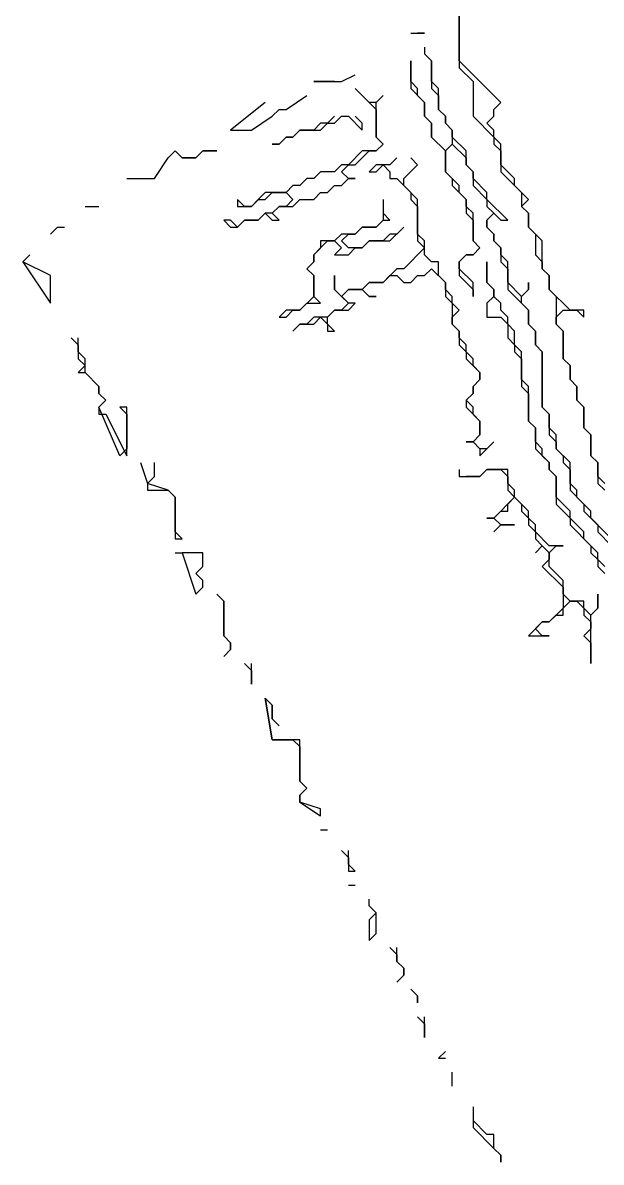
# Model space of a CAD drawing. Header units: metres. Extents: x 76363 to 76886, y 81203 to 81673.
# Drawn here: x 76363 to 76396.4, y 81422.2 to 81488 of the extents above; entities that cross this region are included whole.
import ezdxf

# ---------------------------------------------------------------- set-up
doc = ezdxf.new("R2010")
doc.units = ezdxf.units.M

msp = doc.modelspace()

# ---------------------------------------------------------------- linework, layer by layer
for points in [[(76388.2, 81489, 228.715), (76388.2, 81485.4, 229.1), (76389, 81484.6, 228.99), (76389, 81482.6, 229.43), (76390.2, 81481.4, 229.07), (76390.2, 81481, 229.17), (76390.6, 81480.6, 229.19), (76390.6, 81479.4, 229.263), (76391.8, 81478.2, 229), (76391.8, 81477.4, 229.08), (76392.2, 81477, 229.14), (76392.2, 81476.2, 229.22), (76392.6, 81475.8, 229.19), (76392.6, 81474.6, 229.37), (76393, 81474.2, 229.28), (76393, 81473.8, 229.42), (76393.4, 81473.4, 229.32), (76393.4, 81472.6, 229.43), (76393.8, 81472.2, 229.26), (76393.8, 81470.6, 229.5), (76394.2, 81470.2, 229.41), (76394.2, 81468.6, 229.45), (76394.6, 81468.2, 229.27), (76394.6, 81467.4, 229.21), (76395, 81467, 229.145), (76395, 81466.2, 229.15), (76395.4, 81465.8, 229.06), (76395.4, 81464.6, 229.12), (76395.8, 81464.2, 229.06), (76395.8, 81463, 229.16), (76396.2, 81462.6, 229.07), (76396.2, 81461.4, 229.24), (76396.6, 81461, 229.093)], [(76396.6, 81461.4, 229.13), (76396.2, 81461.8, 229.26), (76396.2, 81462.6, 229.07), (76395.8, 81463, 229.16), (76395.8, 81464.2, 229.06), (76395.4, 81464.6, 229.12), (76395.4, 81465.8, 229.06), (76395, 81466.2, 229.15), (76395, 81467, 229.145), (76394.6, 81467.4, 229.21), (76394.6, 81468.2, 229.27), (76394.2, 81468.6, 229.45), (76394.2, 81470.2, 229.41), (76393.8, 81470.6, 229.5), (76393.8, 81471, 229.44), (76394.2, 81471.4, 229.265), (76395, 81471.4, 229.15), (76395.4, 81471, 229.13), (76395.4, 81471.4, 229.15), (76394.6, 81471.4, 229.23), (76393.4, 81472.6, 229.43), (76393.4, 81473.4, 229.32), (76393, 81473.8, 229.42), (76393, 81475.4, 229.18), (76392.2, 81476.2, 229.22), (76392.2, 81477, 229.14), (76391.8, 81477.4, 229.08), (76392.2, 81477.8, 229.02), (76391.4, 81478.6, 229.02), (76391.4, 81479, 229.07), (76390.6, 81479.8, 229.31), (76390.6, 81481, 229.125), (76390.2, 81481.4, 229.07), (76390.2, 81481.8, 229.09), (76389.8, 81482.2, 229.18), (76390.2, 81482.6, 228.993), (76390.2, 81483, 228.92), (76390.6, 81483.4, 228.925), (76388.2, 81485.8, 229.04), (76388.2, 81488.6, 228.7)], [(76385.4, 81487.4, 230.42), (76385.4, 81487.4, 230.42), (76386.2, 81487.4, 230), (76385.8, 81487.4, 230.34)], [(76386.2, 81486.6, 230.23), (76386.2, 81486.2, 230.29), (76386.6, 81485.8, 230.147), (76386.6, 81484.2, 230.315), (76387, 81483.8, 230.33), (76387, 81483, 230.435), (76387.4, 81482.6, 230.36), (76387.4, 81482.2, 230.397), (76387.8, 81481.8, 230.297), (76387.8, 81481, 230.555), (76387.4, 81480.6, 230.65), (76386.6, 81481.4, 230.46), (76386.6, 81482.2, 230.495), (76386.2, 81482.6, 230.435), (76386.2, 81483.4, 230.435), (76385.8, 81483.8, 230.415), (76385.8, 81484.2, 230.395), (76385.4, 81484.6, 230.255), (76385.4, 81485.8, 230.27), (76385.4, 81484.2, 230.245), (76386.2, 81483.4, 230.435), (76386.2, 81482.6, 230.435), (76386.6, 81482.2, 230.495), (76386.6, 81481.4, 230.46), (76387.4, 81480.6, 230.65), (76387.4, 81479.4, 230.45), (76387.8, 81479, 230.51), (76387.8, 81478.6, 230.49), (76388.6, 81477.8, 230.63), (76388.6, 81477, 230.64), (76389, 81476.6, 230.665), (76389, 81475.4, 230.65), (76389.4, 81475, 230.705), (76389, 81474.6, 230.46), (76388.6, 81474.6, 230.27), (76388.2, 81474.2, 230.04), (76388.2, 81473.4, 230.18), (76389, 81472.6, 230.22), (76389, 81472.2, 230.125), (76389, 81473, 230.31), (76388.2, 81473.8, 230.147), (76388.2, 81474.2, 230.04), (76388.6, 81474.6, 230.27), (76389, 81474.6, 230.46), (76389.4, 81475, 230.705), (76389, 81475.4, 230.65), (76389, 81477, 230.72), (76388.6, 81477.4, 230.66), (76388.6, 81477.8, 230.63), (76388.2, 81478.2, 230.545), (76388.2, 81478.6, 230.49), (76387.4, 81479.4, 230.45), (76387.4, 81480.6, 230.65), (76387.8, 81481, 230.555), (76388.6, 81480.2, 230.4), (76388.6, 81479.8, 230.46), (76389, 81479.4, 230.33), (76389, 81478.6, 230.52), (76389.8, 81477.8, 230.49), (76389.8, 81477.4, 230.527), (76390.2, 81477, 230.513), (76389.8, 81476.6, 230.7), (76389.8, 81476.2, 230.69), (76390.2, 81475.8, 230.567), (76390.2, 81475.4, 230.57), (76390.6, 81475, 230.473), (76390.6, 81474.2, 230.637), (76391, 81473.8, 230.49), (76391, 81472.6, 230.52), (76392.2, 81471.4, 230.31), (76392.2, 81470.6, 230.5), (76392.6, 81470.2, 230.37), (76392.6, 81469.4, 230.45), (76393, 81469, 230.278), (76393, 81465.8, 230.365), (76393.4, 81465.4, 230.12), (76393.4, 81464.2, 230.22), (76393.8, 81463.8, 230.097), (76393.8, 81463.4, 230.065), (76394.2, 81463, 230.08), (76394.2, 81462.6, 230.105), (76394.6, 81462.2, 230.05), (76394.6, 81461, 230.22), (76395.4, 81460.2, 229.857), (76395.4, 81459.8, 230.01), (76396.2, 81459, 229.975), (76396.2, 81458.6, 230.225), (76397, 81457.8, 230.15)], [(76397, 81458.2, 230.01), (76395.8, 81459.4, 229.943), (76395.8, 81459.8, 229.83), (76395, 81460.6, 230.015), (76395, 81461, 229.99), (76394.6, 81461.4, 230.16), (76394.6, 81462.6, 229.91), (76393.8, 81463.4, 230.065), (76393.8, 81464.2, 230.06), (76393.4, 81464.6, 230.23), (76393.4, 81465.4, 230.12), (76393, 81465.8, 230.365), (76393, 81469, 230.278), (76392.6, 81469.4, 230.45), (76392.6, 81470.2, 230.37), (76392.2, 81470.6, 230.5), (76392.2, 81471.4, 230.31), (76391.8, 81471.8, 230.48), (76391.8, 81472.2, 230.31), (76392.2, 81472.6, 230.02), (76392.2, 81473, 229.99), (76392.2, 81472.6, 230.02), (76391.8, 81472.2, 230.31), (76391, 81473, 230.47), (76391, 81474.2, 230.437), (76390.6, 81474.6, 230.61), (76390.6, 81475, 230.473), (76390.2, 81475.4, 230.57), (76390.2, 81475.8, 230.567), (76389.8, 81476.2, 230.69), (76389.8, 81476.6, 230.7), (76390.2, 81477, 230.513), (76390.6, 81476.6, 230.34), (76391, 81476.6, 230.096), (76389.8, 81477.8, 230.49), (76389.8, 81478.2, 230.36), (76389, 81479, 230.407), (76389, 81479.4, 230.33), (76388.6, 81479.8, 230.46), (76388.6, 81480.6, 230.343), (76387.8, 81481.4, 230.42), (76387.8, 81481.8, 230.297), (76387.4, 81482.2, 230.397), (76387.4, 81482.6, 230.36), (76387, 81483, 230.435), (76387, 81484.2, 230.15), (76386.6, 81484.6, 230.15), (76386.6, 81485.8, 230.147), (76386.2, 81486.2, 230.29)], [(76389, 81486.2, 228.83)], [(76381, 81484.6, 228.48), (76379.8, 81484.6, 228.4), (76381.4, 81484.6, 228.47), (76382.2, 81485, 228.56)], [(76382.2, 81484.2, 228.84), (76383.4, 81483, 228.85), (76383.4, 81481.4, 228.78), (76383.8, 81481, 228.84), (76383.4, 81480.6, 228.68), (76382.6, 81480.6, 228.627), (76381.8, 81479.8, 228.565), (76381.4, 81479.8, 228.493), (76381, 81479.4, 228.515), (76380.2, 81479.4, 228.56), (76379.8, 81479, 228.54), (76379.4, 81479, 228.5), (76379, 81478.6, 228.45), (76378.6, 81478.6, 228.41), (76378.2, 81478.2, 228.51), (76377, 81478.2, 228.59), (76376.2, 81477.4, 228.56), (76375.8, 81477.4, 228.635), (76375.4, 81477.8, 228.58), (76375.4, 81477.4, 228.635), (76376.2, 81477.4, 228.56), (76376.6, 81477.8, 228.57), (76377, 81477.8, 228.615), (76377.4, 81478.2, 228.59), (76378.2, 81478.2, 228.51), (76378.6, 81477.8, 228.57), (76378.2, 81477.4, 228.787), (76377.8, 81477.4, 228.85), (76377.4, 81477, 228.84), (76377, 81477, 228.695), (76376.6, 81476.6, 228.83), (76375.8, 81476.6, 228.68), (76375.4, 81476.2, 228.855), (76375, 81476.6, 228.76), (76374.6, 81476.6, 228.84), (76375, 81476.2, 228.855), (76375.4, 81476.2, 228.855), (76375.8, 81476.6, 228.68), (76376.6, 81476.6, 228.83), (76377, 81477, 228.695), (76377.4, 81476.6, 228.795), (76377.8, 81476.6, 228.98), (76377.4, 81477, 228.84), (76377.8, 81477.4, 228.85), (76378.6, 81477.4, 228.837), (76379, 81477.8, 228.683), (76379.8, 81477.8, 228.8), (76380.2, 81478.2, 228.74), (76380.6, 81478.2, 228.89), (76381, 81478.6, 228.71), (76381.4, 81478.6, 228.75), (76381.8, 81479, 228.645), (76382.2, 81479, 228.8), (76381.8, 81479, 228.645), (76381.4, 81479.4, 228.55), (76381.8, 81479.8, 228.565), (76382.2, 81479.8, 228.617), (76383, 81480.6, 228.645), (76383.4, 81480.6, 228.68), (76383.8, 81481, 228.84), (76383.4, 81481.4, 228.78), (76383.4, 81483.4, 229.105), (76383.8, 81483.8, 229.35), (76383.4, 81483.4, 229.105), (76383, 81483.4, 229.053)], [(76377, 81483.4, 228.43), (76375, 81481.8, 228.46), (76376.2, 81481.8, 228.44), (76377.4, 81482.6, 228.4), (76377.8, 81483, 228.423), (76378.2, 81483, 228.415), (76379.4, 81483.8, 228.45)], [(76381, 81482.6, 228.65), (76380.6, 81482.2, 228.68), (76380.2, 81482.2, 228.76), (76379.8, 81481.8, 228.59), (76379, 81481.8, 228.66), (76378.6, 81481.4, 228.615), (76378.2, 81481.4, 228.657), (76377.8, 81481, 228.56), (76377.4, 81481, 228.56), (76377.8, 81481, 228.56), (76378.2, 81481.4, 228.657), (76378.6, 81481.4, 228.615), (76379, 81481.8, 228.66), (76380.2, 81481.8, 228.55), (76380.6, 81482.2, 228.68), (76381, 81482.2, 228.6), (76381.4, 81482.6, 228.697), (76381.8, 81482.6, 228.575), (76382.6, 81481.8, 228.58), (76382.6, 81482.2, 228.65), (76382.2, 81482.6, 228.62)], [(76369, 81479, 228.95), (76370.6, 81479, 228.88), (76371.4, 81480.2, 228.77), (76371.8, 81480.6, 228.71), (76372.2, 81480.2, 228.7), (76373, 81480.2, 228.7), (76373.4, 81480.6, 228.63), (76374.2, 81480.6, 228.62), (76373.8, 81480.6, 228.63), (76373.4, 81480.6, 228.63), (76373, 81480.2, 228.7), (76372.2, 81480.2, 228.7), (76371.8, 81480.6, 228.71)], [(76384.6, 81480.2, 229.115), (76384.2, 81479.8, 229.135), (76383.4, 81479.8, 228.79), (76383, 81479.4, 228.935), (76383.4, 81479.4, 228.975), (76383.8, 81479.8, 228.897), (76384.2, 81479.4, 229.195), (76384.2, 81479, 229.175), (76384.6, 81479, 229.29), (76385.4, 81478.2, 229.227), (76385.4, 81477.8, 229.183), (76385.8, 81477.4, 229.267), (76385.8, 81475.4, 229.257), (76386.2, 81475, 229.185), (76385, 81473.8, 229.13), (76384.6, 81473.8, 229.21), (76383.8, 81473, 229.18), (76383, 81473, 229.11), (76382.6, 81472.6, 229.095), (76381.8, 81472.6, 229.055), (76381.4, 81472.2, 229.01), (76381, 81472.6, 229.02), (76381, 81473.4, 228.953), (76381, 81472.6, 229.02), (76381.8, 81471.8, 229.163), (76381.4, 81471.4, 229.195), (76381, 81471.4, 228.97), (76380.6, 81471, 229.065), (76379.8, 81471, 228.853), (76379.4, 81470.6, 228.825), (76379, 81470.6, 228.79), (76378.6, 81470.2, 228.845), (76379, 81470.6, 228.79), (76379.8, 81470.6, 229.09), (76380.2, 81471, 228.88), (76380.6, 81470.6, 229.16), (76380.6, 81470.2, 229.07), (76381, 81470.2, 229.105), (76380.6, 81470.6, 229.16), (76380.6, 81471, 229.065), (76381, 81471.4, 228.97), (76381.8, 81471.4, 229.42), (76382.2, 81471.8, 229.22), (76381.8, 81471.8, 229.163), (76381.4, 81472.2, 229.01), (76381.8, 81472.6, 229.055), (76382.6, 81472.6, 229.095), (76383, 81472.2, 229.265), (76383.4, 81472.2, 229.23), (76383, 81472.2, 229.265), (76382.6, 81472.6, 229.095), (76383, 81473, 229.11), (76383.8, 81473, 229.18), (76384.2, 81473.4, 229.195), (76384.6, 81473.4, 229.2), (76385, 81473, 229.257), (76385.4, 81473, 229.25), (76385.8, 81473.4, 229.23), (76386.2, 81473.4, 229.34), (76386.6, 81473.8, 229.355), (76387.4, 81473, 229.505), (76387.4, 81472.2, 229.37), (76387.8, 81471.8, 229.305), (76387.8, 81470.6, 229.255), (76388.2, 81470.2, 229.315), (76388.2, 81469.4, 229.125), (76388.6, 81469, 229.105), (76388.6, 81468.6, 229.13), (76389.4, 81467.8, 229.275), (76389.4, 81467.4, 229.15), (76389, 81467, 229), (76389, 81466.6, 229.03), (76388.6, 81466.2, 228.865), (76388.6, 81465.8, 228.77), (76389.4, 81465, 228.89), (76389.4, 81464.2, 228.78), (76389, 81463.8, 228.68), (76388.6, 81463.8, 228.72), (76389, 81463.8, 228.68), (76389.4, 81463.4, 228.74), (76389.4, 81463, 228.91), (76390.2, 81463.8, 228.985), (76389.8, 81463.4, 228.89), (76389.4, 81463.4, 228.74), (76389, 81463.8, 228.68), (76389.4, 81464.2, 228.78), (76389.4, 81465, 228.89), (76389, 81465.4, 228.75), (76389, 81465.8, 228.885), (76388.6, 81466.2, 228.865), (76389, 81466.6, 229.03), (76389, 81467, 229), (76389.4, 81467.4, 229.15), (76389.4, 81467.8, 229.275), (76389, 81468.2, 229.2), (76389, 81468.6, 229.24), (76388.6, 81469, 229.105), (76388.6, 81469.4, 229.23), (76388.2, 81469.8, 229.215), (76388.2, 81470.2, 229.315), (76387.8, 81470.6, 229.255), (76387.8, 81471, 229.27), (76388.2, 81471.4, 229.45), (76387.8, 81471.8, 229.305), (76387.8, 81472.2, 229.44), (76387.4, 81472.6, 229.415), (76387.4, 81473, 229.505), (76387, 81473.4, 229.455), (76387, 81474.2, 229.415), (76386.6, 81474.2, 229.15), (76386.2, 81474.6, 229.09), (76386.2, 81475.4, 229.36), (76385.8, 81475.8, 229.3), (76385.8, 81477.8, 229.333), (76385, 81478.6, 229.17), (76385, 81479, 229.325), (76385.8, 81479.8, 229.78), (76385.4, 81480.2, 229.53)], [(76383.8, 81477.8, 228.94), (76383.8, 81476.6, 228.81), (76383.4, 81476.2, 228.787), (76382.6, 81476.2, 228.71), (76382.2, 81475.8, 228.78), (76381.4, 81475.8, 228.735), (76381, 81475.4, 228.76), (76380.2, 81475.4, 228.61), (76380.2, 81475, 228.67), (76379.8, 81474.6, 228.73), (76379.8, 81474.2, 228.715), (76379.4, 81473.8, 228.62), (76379.8, 81473.4, 228.675), (76379.8, 81472.2, 228.7), (76379, 81471.4, 228.593), (76378.2, 81471.4, 228.67), (76377.8, 81471, 228.66), (76378.2, 81471, 228.69), (76378.6, 81471.4, 228.59), (76379, 81471.4, 228.593), (76379.4, 81471.8, 228.61), (76380.2, 81471.8, 228.68), (76379.8, 81472.2, 228.7), (76379.8, 81473.4, 228.675), (76379.4, 81473.8, 228.62), (76379.8, 81474.2, 228.715), (76379.8, 81474.6, 228.73), (76380.6, 81475.4, 228.69), (76381, 81475.4, 228.76), (76381.4, 81475, 228.82), (76381, 81474.6, 228.845), (76381.8, 81474.6, 229.157), (76382.2, 81475, 229.045), (76382.6, 81475, 229.12), (76383, 81475.4, 228.945), (76384.2, 81475.4, 229.14), (76385, 81476.2, 229.015), (76384.6, 81475.8, 229.147), (76384.2, 81475.8, 228.965), (76383.8, 81475.4, 229.065), (76383, 81475.4, 228.945), (76382.6, 81475, 229.12), (76381.8, 81475, 228.947), (76381.4, 81475.4, 228.76), (76381.8, 81475.8, 228.697), (76382.2, 81475.8, 228.78), (76382.6, 81476.2, 228.71), (76383.4, 81476.2, 228.787), (76383.8, 81476.6, 228.81), (76384.2, 81476.6, 228.88), (76383.8, 81477, 228.82)], [(76366.6, 81477.4, 228.973), (76367.4, 81477.4, 228.98)], [(76365, 81476.2, 229.08), (76364.6, 81475.8, 229.085), (76364.6, 81475.8, 229.085), (76365, 81476.2, 229.08), (76365.4, 81476.2, 229)], [(76363.4, 81474.6, 229.09), (76363, 81474.2, 229.16), (76364.6, 81471.8, 229.2), (76364.6, 81473.4, 229.187), (76363, 81474.2, 229.16), (76363.4, 81474.6, 229.09)], [(76396.6, 81456.6, 230.335), (76396.2, 81457, 230.273), (76396.2, 81457.4, 230.33), (76395.4, 81458.2, 230.32), (76395.4, 81458.6, 230.27), (76394.6, 81459.4, 230.115), (76394.6, 81459.8, 230.135), (76393.8, 81460.6, 230.055), (76393.8, 81461.8, 230.18), (76393.4, 81462.2, 230.153), (76393.4, 81462.6, 230.23), (76393, 81463, 230.17), (76393, 81463.4, 230.18), (76392.6, 81463.8, 230.123), (76392.6, 81464.6, 230.355), (76392.2, 81465, 230.25), (76392.2, 81467, 230.5), (76391.8, 81467.4, 230.405), (76391.8, 81469, 230.59), (76391.4, 81469.4, 230.53), (76391.4, 81470.2, 230.565), (76391, 81470.6, 230.58), (76391, 81471, 230.6), (76390.6, 81471.4, 230.497), (76390.6, 81471.8, 230.56), (76390.2, 81472.2, 230.58), (76390.2, 81472.6, 230.6), (76389.8, 81473, 230.575), (76389.8, 81474.2, 230.74), (76389.8, 81473, 230.575), (76390.2, 81472.6, 230.6), (76390.2, 81472.2, 230.58), (76389.8, 81471.8, 230.387), (76389.8, 81471, 230.3), (76390.6, 81471, 230.49), (76391, 81470.6, 230.58), (76391, 81469.8, 230.39), (76391.4, 81469.4, 230.53), (76391.4, 81469, 230.51), (76391.8, 81468.6, 230.57), (76391.8, 81467, 230.5), (76392.2, 81466.6, 230.477), (76392.2, 81465, 230.25), (76392.6, 81464.6, 230.355), (76392.6, 81463.4, 230.07), (76393.4, 81462.6, 230.23), (76393.4, 81462.2, 230.153), (76393.8, 81461.8, 230.18), (76393.8, 81460.2, 230.04), (76394.6, 81459.4, 230.115), (76394.6, 81459, 230.083), (76395.8, 81457.8, 230.38), (76395.8, 81457.4, 230.3), (76396.2, 81457, 230.273), (76396.2, 81456.6, 230.25), (76396.6, 81456.2, 230.31)], [(76365, 81471, 229.31)], [(76365.8, 81469.8, 229.333), (76366.2, 81469.4, 229.395), (76366.2, 81468.6, 229.44), (76366.6, 81468.2, 229.34), (76366.2, 81467.8, 229.4), (76366.6, 81467.8, 229.4), (76367.4, 81467, 229.36), (76367.4, 81466.6, 229.335), (76367.8, 81466.2, 229.285), (76367.4, 81465.8, 229.3), (76367.4, 81465.4, 229.29), (76367.8, 81465.4, 229.29), (76369, 81463, 229.365), (76369, 81465.8, 229.295), (76368.6, 81465.8, 229.26), (76369, 81465.4, 229.28), (76369, 81463.4, 229.35), (76368.6, 81463, 229.37), (76367.4, 81465.8, 229.3), (76367.8, 81466.2, 229.285), (76367.4, 81466.6, 229.335), (76367.4, 81467, 229.36), (76366.6, 81467.8, 229.4), (76366.6, 81468.6, 229.355), (76366.2, 81469, 229.45), (76366.2, 81469.8, 229.41)], [(76369.8, 81462.6, 229.42), (76370.2, 81461.4, 229.433), (76370.2, 81461, 229.465), (76370.6, 81461, 229.465), (76371.4, 81461, 229.46), (76371.8, 81460.6, 229.475), (76371.8, 81458.2, 229.49), (76372.2, 81458.2, 229.49), (76371.8, 81458.6, 229.43), (76371.8, 81460.6, 229.475), (76371.4, 81461, 229.46), (76370.2, 81461.4, 229.433), (76370.6, 81461.8, 229.42), (76370.6, 81462.6, 229.425)], [(76388.2, 81462.2, 228.85), (76388.2, 81461.8, 228.865), (76389.4, 81461.8, 228.785), (76389.8, 81462.2, 228.91), (76390.6, 81462.2, 228.94), (76391, 81461.8, 228.89), (76391, 81461, 228.79), (76391.4, 81460.6, 228.863), (76390.2, 81459.4, 228.79), (76389.8, 81459.4, 228.79), (76390.2, 81459.4, 228.79), (76390.6, 81459, 228.84), (76390.2, 81458.6, 228.907), (76390.6, 81459, 228.84), (76391.4, 81459, 229), (76390.6, 81459, 228.84), (76390.2, 81459.4, 228.79), (76390.6, 81459.8, 228.727), (76391, 81459.8, 228.81), (76391, 81460.2, 228.74), (76391.4, 81460.6, 228.863), (76391.8, 81460.2, 228.92), (76391.8, 81459.8, 228.88), (76392.2, 81459.4, 229.13), (76392.2, 81459, 229.11), (76392.6, 81458.6, 229.085), (76392.6, 81458.2, 228.995), (76393, 81457.8, 229.09), (76392.6, 81457.4, 228.92), (76393, 81457.8, 229.09), (76393.4, 81457.4, 229.15), (76393.4, 81457, 229.057), (76393, 81456.6, 228.88), (76394.2, 81455.4, 228.91), (76394.2, 81454.2, 228.78), (76393.4, 81453.4, 228.67), (76393, 81453.4, 228.67), (76392.2, 81452.6, 228.64), (76393.4, 81452.6, 228.78), (76393, 81452.6, 228.63), (76392.6, 81453, 228.61), (76393, 81453.4, 228.67), (76393.4, 81453.4, 228.67), (76393.8, 81453.8, 228.76), (76394.2, 81453.8, 228.8), (76394.2, 81454.2, 228.78), (76394.6, 81454.6, 228.94), (76395, 81454.6, 229.173), (76395.4, 81454.2, 229.15), (76395.4, 81453.8, 229.06), (76395.8, 81453.4, 229.22), (76395.8, 81453, 229.255), (76395.4, 81452.6, 229.05), (76395.8, 81452.2, 229.07), (76395.8, 81451, 228.9), (76395.8, 81453.8, 229.285), (76396.2, 81454.2, 229.765), (76396.2, 81455, 229.875), (76396.2, 81454.2, 229.765), (76395.8, 81453.8, 229.285), (76395.4, 81454.2, 229.15), (76395.4, 81454.6, 229.325), (76394.6, 81454.6, 228.94), (76394.2, 81455, 228.89), (76394.2, 81455.8, 229), (76393.4, 81456.6, 228.92), (76393.4, 81457.4, 229.15), (76393.8, 81457.8, 229.397), (76394.2, 81457.8, 229.585), (76393.4, 81457.8, 229.17), (76392.6, 81458.6, 229.085), (76392.6, 81459, 229.22), (76392.2, 81459.4, 229.13), (76392.2, 81459.8, 229.105), (76391.4, 81460.6, 228.863), (76391.4, 81461, 228.97), (76391, 81461.4, 228.915), (76391, 81462.2, 229.025), (76389.8, 81462.2, 228.91), (76389.4, 81461.8, 228.785), (76388.6, 81461.8, 228.82)], [(76371.8, 81457.4, 229.45), (76372.2, 81457.4, 229.453), (76373, 81455, 229.34), (76373.4, 81455.4, 229.28), (76373.4, 81455.8, 229.375), (76373, 81456.2, 229.44), (76373.4, 81456.6, 229.49), (76373.4, 81457.4, 229.45), (76373, 81457.4, 229.445), (76372.2, 81457.4, 229.453)], [(76374.2, 81455, 229.41), (76374.2, 81455, 229.41), (76374.6, 81454.6, 229.297), (76374.6, 81452.6, 229.23), (76375, 81452.2, 229.215), (76375, 81451.8, 229.23), (76374.6, 81451.4, 229.22), (76374.6, 81451.4, 229.22), (76375, 81451.8, 229.23), (76375, 81452.2, 229.215), (76374.6, 81452.6, 229.23), (76374.6, 81454.6, 229.297)], [(76375.8, 81451, 229.24), (76376.2, 81450.6, 229.22), (76376.2, 81449.8, 229.25), (76376.2, 81451, 229.23)], [(76377, 81449, 229.3), (76377.4, 81446.6, 229.19), (76377.8, 81446.6, 229.137), (76378.6, 81446.6, 229.11), (76379, 81446.2, 229.16), (76379, 81444.2, 229.08), (76379.4, 81443.8, 229.1), (76379, 81443.4, 229.117), (76379, 81443, 229.1), (76380.2, 81442.2, 228.91), (76380.2, 81442.6, 228.96), (76379, 81443, 229.1), (76379, 81443.4, 229.117), (76379.4, 81443.8, 229.1), (76379, 81444.2, 229.08), (76379, 81446.6, 229.13), (76378.6, 81446.6, 229.11), (76377.8, 81446.6, 229.137), (76377.4, 81446.6, 229.19), (76377, 81449, 229.3), (76377.4, 81448.6, 229.28), (76377.4, 81447.8, 229.24), (76377.8, 81447.4, 229.22), (76377.4, 81447.8, 229.24), (76377.4, 81448.6, 229.28)], [(76380.2, 81441.4, 228.87), (76380.6, 81441.4, 228.87)], [(76381.4, 81440.2, 228.66), (76381.8, 81439.8, 228.68), (76381.8, 81439, 228.76), (76382.2, 81439, 228.76), (76381.8, 81439.4, 228.77), (76381.8, 81440.2, 228.74)], [(76381.8, 81438.2, 228.81), (76382.2, 81438.2, 228.8)], [(76383.4, 81436.6, 228.73), (76383, 81436.2, 228.71), (76383, 81435, 228.76), (76383.4, 81435.4, 228.75), (76383.4, 81436.6, 228.73), (76383, 81437, 228.75), (76383, 81437.4, 228.763)], [(76384.2, 81434.6, 228.64), (76384.6, 81434.2, 228.615), (76384.6, 81433.8, 228.6), (76385, 81433.4, 228.58), (76385, 81433, 228.563), (76384.6, 81432.6, 228.54), (76384.6, 81432.6, 228.54), (76385, 81433, 228.563), (76385, 81433.4, 228.58), (76384.6, 81433.8, 228.6), (76384.6, 81434.6, 228.64)], [(76385.4, 81432.2, 228.53), (76385.4, 81432.2, 228.53), (76385.8, 81431.8, 228.505), (76385.8, 81431.4, 228.49), (76385.8, 81431.8, 228.505)], [(76385.8, 81430.6, 228.45), (76386.2, 81430.2, 228.51), (76386.2, 81429.4, 228.47), (76386.2, 81430.6, 228.445)], [(76387.4, 81428.6, 228.43), (76387, 81428.2, 228.42), (76387.4, 81428.2, 228.42)], [(76387.8, 81426.6, 228.42), (76387.8, 81427.4, 228.46)], [(76389, 81425.4, 228.44), (76389, 81424.2, 228.335), (76390.2, 81423, 228.18), (76390.6, 81422.6, 228.085), (76390.6, 81422.2, 228.14), (76390.6, 81422.6, 228.085), (76390.2, 81423, 228.18), (76390.2, 81423.8, 228.255), (76389.8, 81423.8, 228.255), (76389, 81424.6, 228.41)]]:
    msp.add_polyline3d(points)

doc.saveas('drawing.dxf')
